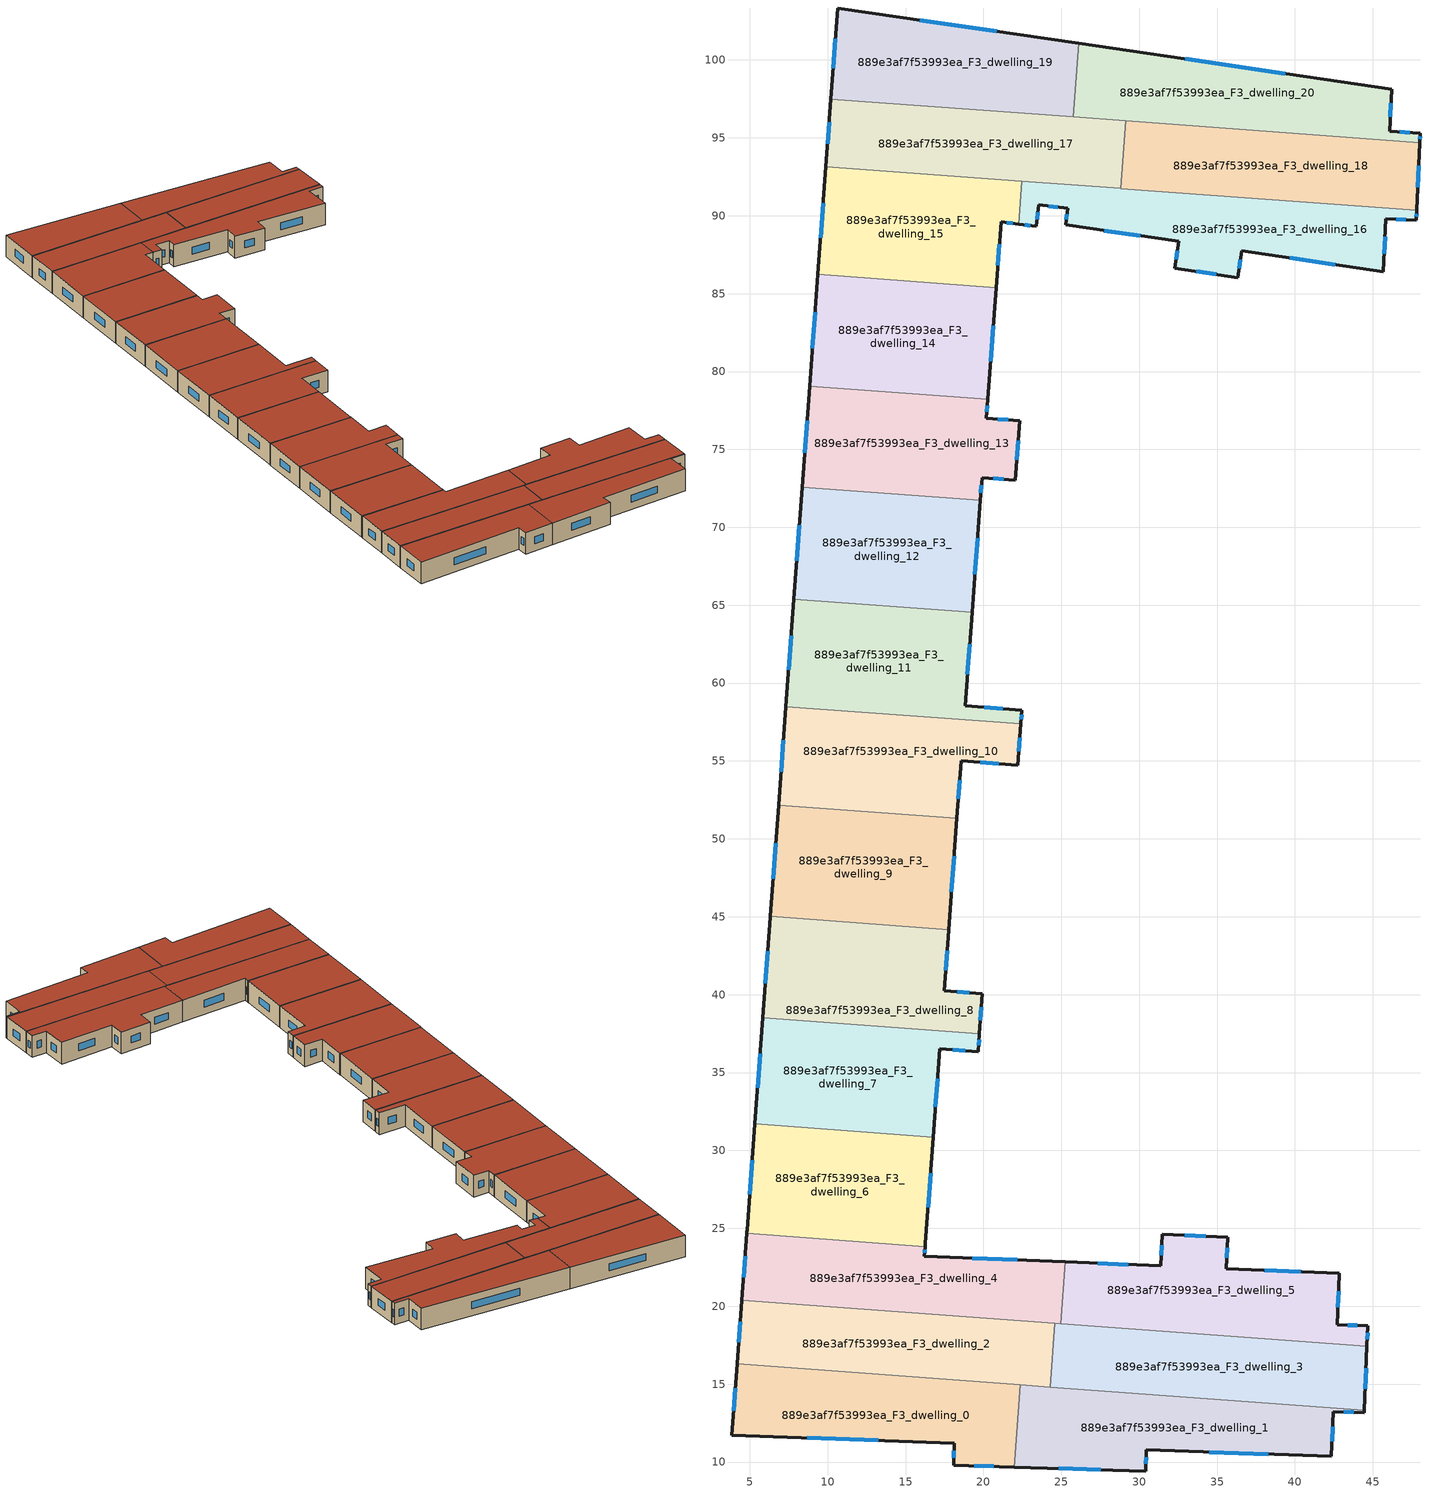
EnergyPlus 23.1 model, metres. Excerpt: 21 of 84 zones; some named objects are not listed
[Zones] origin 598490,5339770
889e3af7f53993ea_F3_dwelling_0
 floor to 889e3af7f53993ea_F2_dwelling_0 (EU_floor_Construction): 22.36,14.95 21.97,9.68 18.11,9.79 18.11,11.22 3.85,11.73 4.19,16.3 z9
 wall outside (EU_wall_Construction): 4.19,16.3 3.85,11.73 18.11,11.22 18.11,9.79 21.97,9.68 z9:12
 wall to 889e3af7f53993ea_F3_dwelling_1 (EU_wall_Construction): 21.97,9.68 22.36,14.95 z9:12
 wall to 889e3af7f53993ea_F3_dwelling_2 (EU_wall_Construction): 22.36,14.95 4.19,16.3 z9:12
 window (EU_Window_Construction): 8.71,11.56 13.26,11.39 / 4.08,14.74 3.97,13.28 / 19.42,9.75 20.65,9.72 / 18.11,10.74 18.11,10.28 z10.02:10.98
 roof outside (EU_roof_Construction): 21.97,9.68 22.36,14.95 4.19,16.3 3.85,11.73 18.11,11.22 18.11,9.79 z12
889e3af7f53993ea_F3_dwelling_1
 floor to 889e3af7f53993ea_F2_dwelling_1 (EU_floor_Construction): 44.45,13.32 44.44,13.16 42.47,13.24 42.34,10.37 30.45,10.78 30.42,9.42 21.97,9.68 22.36,14.95 z9
 wall outside (EU_wall_Construction): 21.97,9.68 30.42,9.42 30.45,10.78 42.34,10.37 42.47,13.24 44.44,13.16 44.45,13.32 z9:12
 wall to 889e3af7f53993ea_F3_dwelling_3 (EU_wall_Construction): 44.45,13.32 24.29,14.81 z9:12
 wall to 889e3af7f53993ea_F3_dwelling_2 (EU_wall_Construction): 24.29,14.81 22.36,14.95 z9:12
 window (EU_Window_Construction): 42.39,11.35 42.43,12.26 / 34.5,10.64 38.3,10.51 / 30.43,9.89 30.44,10.32 / 24.84,9.59 27.54,9.51 / 43.14,13.21 43.77,13.19 z10.02:10.98
 roof outside (EU_roof_Construction): 42.34,10.37 42.47,13.24 44.44,13.16 44.45,13.32 22.36,14.95 21.97,9.68 30.42,9.42 30.45,10.78 z12
889e3af7f53993ea_F3_dwelling_10
 floor to 889e3af7f53993ea_F2_dwelling_10 (EU_floor_Construction): 22.41,57.38 22.21,54.73 18.57,55.01 18.3,51.31 6.85,52.16 7.32,58.5 z9
 wall outside (EU_wall_Construction): 18.3,51.31 18.57,55.01 22.21,54.73 22.41,57.38 / 7.32,58.5 6.85,52.16 z9:12
 wall to 889e3af7f53993ea_F3_dwelling_9 (EU_wall_Construction): 6.85,52.16 18.3,51.31 z9:12
 wall to 889e3af7f53993ea_F3_dwelling_11 (EU_wall_Construction): 22.41,57.38 7.32,58.5 z9:12
 window (EU_Window_Construction): 19.81,54.91 20.97,54.83 / 18.39,52.57 18.48,53.75 / 7.16,56.34 7.01,54.31 / 22.28,55.63 22.34,56.48 z10.02:10.98
 roof outside (EU_roof_Construction): 22.21,54.73 22.41,57.38 7.32,58.5 6.85,52.16 18.3,51.31 18.57,55.01 z12
889e3af7f53993ea_F3_dwelling_11
 floor to 889e3af7f53993ea_F2_dwelling_11 (EU_floor_Construction): 19.27,64.55 18.83,58.53 22.47,58.27 22.41,57.38 7.32,58.5 7.83,65.4 z9
 wall outside (EU_wall_Construction): 22.41,57.38 22.47,58.27 18.83,58.53 19.27,64.55 / 7.83,65.4 7.32,58.5 z9:12
 wall to 889e3af7f53993ea_F3_dwelling_12 (EU_wall_Construction): 19.27,64.55 7.83,65.4 z9:12
 window (EU_Window_Construction): 21.23,58.36 20.07,58.44 / 22.43,57.68 22.45,57.96 / 7.66,63.05 7.49,60.84 / 18.98,60.58 19.12,62.5 z10.02:10.98
 roof outside (EU_roof_Construction): 22.41,57.38 22.47,58.27 18.83,58.53 19.27,64.55 7.83,65.4 7.32,58.5 z12
889e3af7f53993ea_F3_dwelling_12
 floor to 889e3af7f53993ea_F2_dwelling_12 (EU_floor_Construction): 19.81,71.73 19.27,64.55 7.83,65.4 8.36,72.58 z9
 wall outside (EU_wall_Construction): 8.36,72.58 7.83,65.4 / 19.27,64.55 19.81,71.73 z9:12
 wall to 889e3af7f53993ea_F3_dwelling_13 (EU_wall_Construction): 19.81,71.73 8.36,72.58 z9:12
 window (EU_Window_Construction): 8.18,70.14 8.01,67.84 / 19.45,66.99 19.62,69.29 z10.02:10.98
 roof outside (EU_roof_Construction): 19.27,64.55 19.81,71.73 8.36,72.58 7.83,65.4 z12
889e3af7f53993ea_F3_dwelling_13
 floor to 889e3af7f53993ea_F2_dwelling_13 (EU_floor_Construction): 20.29,78.21 20.2,76.99 22.32,76.84 22.05,73.03 19.91,73.19 19.81,71.73 8.36,72.58 8.84,79.06 z9
 wall outside (EU_wall_Construction): 19.81,71.73 19.91,73.19 22.05,73.03 22.32,76.84 20.2,76.99 20.29,78.21 / 8.84,79.06 8.36,72.58 z9:12
 wall to 889e3af7f53993ea_F3_dwelling_14 (EU_wall_Construction): 20.29,78.21 8.84,79.06 z9:12
 window (EU_Window_Construction): 21.6,76.89 20.92,76.94 / 22.14,74.32 22.23,75.54 / 20.64,73.13 21.32,73.08 / 19.84,72.23 19.88,72.69 / 8.68,76.85 8.52,74.78 / 20.23,77.41 20.26,77.79 z10.02:10.98
 roof outside (EU_roof_Construction): 22.05,73.03 22.32,76.84 20.2,76.99 20.29,78.21 8.84,79.06 8.36,72.58 19.81,71.73 19.91,73.19 z12
889e3af7f53993ea_F3_dwelling_14
 floor to 889e3af7f53993ea_F2_dwelling_14 (EU_floor_Construction): 20.82,85.39 20.29,78.21 8.84,79.06 9.37,86.24 z9
 wall outside (EU_wall_Construction): 9.37,86.24 8.84,79.06 / 20.29,78.21 20.82,85.39 z9:12
 wall to 889e3af7f53993ea_F3_dwelling_15 (EU_wall_Construction): 20.82,85.39 9.37,86.24 z9:12
 window (EU_Window_Construction): 9.19,83.79 9.02,81.5 / 20.47,80.65 20.64,82.95 z10.02:10.98
 roof outside (EU_roof_Construction): 20.29,78.21 20.82,85.39 9.37,86.24 8.84,79.06 z12
889e3af7f53993ea_F3_dwelling_15
 floor to 889e3af7f53993ea_F2_dwelling_15 (EU_floor_Construction): 22.47,92.22 22.26,89.46 21.13,89.6 20.82,85.39 9.37,86.24 9.89,93.15 z9
 wall outside (EU_wall_Construction): 9.89,93.15 9.37,86.24 / 20.82,85.39 21.13,89.6 22.26,89.46 z9:12
 wall to 889e3af7f53993ea_F3_dwelling_16 (EU_wall_Construction): 22.26,89.46 22.47,92.22 z9:12
 wall to 889e3af7f53993ea_F3_dwelling_17 (EU_wall_Construction): 22.47,92.22 9.89,93.15 z9:12
 window (EU_Window_Construction): 9.71,90.8 9.55,88.59 / 21.51,89.55 21.88,89.51 / 20.92,86.82 21.02,88.17 z10.02:10.98
 roof outside (EU_roof_Construction): 20.82,85.39 21.13,89.6 22.26,89.46 22.47,92.22 9.89,93.15 9.37,86.24 z12
889e3af7f53993ea_F3_dwelling_16
 floor to 889e3af7f53993ea_F2_dwelling_16 (EU_floor_Construction): 47.82,90.34 47.79,89.71 45.83,89.8 45.68,86.42 36.59,87.75 36.34,86.03 32.29,86.63 32.54,88.35 25.28,89.41 25.4,90.47 23.56,90.69 23.39,89.32 22.26,89.46 22.47,92.22 z9
 wall outside (EU_wall_Construction): 22.26,89.46 23.39,89.32 23.56,90.69 25.4,90.47 25.28,89.41 32.54,88.35 32.29,86.63 36.34,86.03 36.59,87.75 45.68,86.42 45.83,89.8 47.79,89.71 47.82,90.34 z9:12
 wall to 889e3af7f53993ea_F3_dwelling_18 (EU_wall_Construction): 47.82,90.34 28.82,91.75 z9:12
 wall to 889e3af7f53993ea_F3_dwelling_17 (EU_wall_Construction): 28.82,91.75 22.47,92.22 z9:12
 window (EU_Window_Construction): 25.36,90.11 25.32,89.77 / 24.19,90.62 24.78,90.54 / 23.45,89.79 23.5,90.23 / 22.65,89.41 23.01,89.37 / 47.8,89.93 47.81,90.13 / 46.5,89.77 47.12,89.74 / 45.73,87.57 45.78,88.65 / 39.68,87.29 42.59,86.87 / 36.42,86.62 36.5,87.16 / 33.66,86.43 34.96,86.24 / 32.45,87.76 32.37,87.22 / 27.75,89.05 30.07,88.71 z10.02:10.98
 roof outside (EU_roof_Construction): 45.68,86.42 45.83,89.8 47.79,89.71 47.82,90.34 22.47,92.22 22.26,89.46 23.39,89.32 23.56,90.69 25.4,90.47 25.28,89.41 32.54,88.35 32.29,86.63 36.34,86.03 36.59,87.75 z12
889e3af7f53993ea_F3_dwelling_17
 floor to 889e3af7f53993ea_F2_dwelling_17 (EU_floor_Construction): 29.14,96.09 28.82,91.75 9.89,93.15 10.21,97.49 z9
 wall outside (EU_wall_Construction): 10.21,97.49 9.89,93.15 z9:12
 wall to 889e3af7f53993ea_F3_dwelling_18 (EU_wall_Construction): 28.82,91.75 29.14,96.09 z9:12
 wall to 889e3af7f53993ea_F3_dwelling_19 (EU_wall_Construction): 25.76,96.34 10.21,97.49 z9:12
 wall to 889e3af7f53993ea_F3_dwelling_20 (EU_wall_Construction): 29.14,96.09 25.76,96.34 z9:12
 window (EU_Window_Construction): 10.1,96.01 10,94.63 z10.02:10.98
 roof outside (EU_roof_Construction): 28.82,91.75 29.14,96.09 10.21,97.49 9.89,93.15 z12
889e3af7f53993ea_F3_dwelling_18
 floor to 889e3af7f53993ea_F2_dwelling_18 (EU_floor_Construction): 48.01,94.69 47.82,90.34 28.82,91.75 29.14,96.09 z9
 wall outside (EU_wall_Construction): 47.82,90.34 48.01,94.69 z9:12
 wall to 889e3af7f53993ea_F3_dwelling_20 (EU_wall_Construction): 48.01,94.69 29.14,96.09 z9:12
 window (EU_Window_Construction): 47.88,91.82 47.94,93.21 z10.02:10.98
 roof outside (EU_roof_Construction): 47.82,90.34 48.01,94.69 29.14,96.09 28.82,91.75 z12
889e3af7f53993ea_F3_dwelling_19
 floor to 889e3af7f53993ea_F2_dwelling_19 (EU_floor_Construction): 26.11,101.07 25.76,96.34 10.21,97.49 10.64,103.33 z9
 wall outside (EU_wall_Construction): 26.11,101.07 10.64,103.33 10.21,97.49 z9:12
 wall to 889e3af7f53993ea_F3_dwelling_20 (EU_wall_Construction): 25.76,96.34 26.11,101.07 z9:12
 window (EU_Window_Construction): 20.85,101.84 15.9,102.56 / 10.49,101.35 10.35,99.48 z10.02:10.98
 roof outside (EU_roof_Construction): 25.76,96.34 26.11,101.07 10.64,103.33 10.21,97.49 z12
889e3af7f53993ea_F3_dwelling_2
 floor to 889e3af7f53993ea_F2_dwelling_2 (EU_floor_Construction): 24.59,18.9 24.29,14.81 4.19,16.3 4.5,20.39 z9
 wall outside (EU_wall_Construction): 4.5,20.39 4.19,16.3 z9:12
 wall to 889e3af7f53993ea_F3_dwelling_3 (EU_wall_Construction): 24.29,14.81 24.59,18.9 z9:12
 wall to 889e3af7f53993ea_F3_dwelling_4 (EU_wall_Construction): 24.59,18.9 4.5,20.39 z9:12
 window (EU_Window_Construction): 4.39,19 4.3,17.69 z10.02:10.98
 roof outside (EU_roof_Construction): 24.29,14.81 24.59,18.9 4.5,20.39 4.19,16.3 z12
889e3af7f53993ea_F3_dwelling_20
 floor to 889e3af7f53993ea_F2_dwelling_20 (EU_floor_Construction): 46.2,98.12 46.07,95.42 48.03,95.3 48.01,94.69 25.76,96.34 26.11,101.07 z9
 wall outside (EU_wall_Construction): 48.01,94.69 48.03,95.3 46.07,95.42 46.2,98.12 26.11,101.07 z9:12
 window (EU_Window_Construction): 39.37,99.13 32.95,100.07 / 46.12,96.34 46.16,97.2 / 47.37,95.34 46.74,95.38 / 48.02,94.9 48.03,95.09 z10.02:10.98
 roof outside (EU_roof_Construction): 48.01,94.69 48.03,95.3 46.07,95.42 46.2,98.12 26.11,101.07 25.76,96.34 z12
889e3af7f53993ea_F3_dwelling_3
 floor to 889e3af7f53993ea_F2_dwelling_3 (EU_floor_Construction): 44.62,17.42 44.45,13.32 24.29,14.81 24.59,18.9 z9
 wall outside (EU_wall_Construction): 44.45,13.32 44.62,17.42 z9:12
 wall to 889e3af7f53993ea_F3_dwelling_5 (EU_wall_Construction): 44.62,17.42 24.97,18.87 z9:12
 wall to 889e3af7f53993ea_F3_dwelling_4 (EU_wall_Construction): 24.97,18.87 24.59,18.9 z9:12
 window (EU_Window_Construction): 44.51,14.71 44.56,16.02 z10.02:10.98
 roof outside (EU_roof_Construction): 44.45,13.32 44.62,17.42 24.59,18.9 24.29,14.81 z12
889e3af7f53993ea_F3_dwelling_4
 floor to 889e3af7f53993ea_F2_dwelling_4 (EU_floor_Construction): 25.26,22.84 24.97,18.87 4.5,20.39 4.81,24.68 16.26,23.83 16.21,23.22 z9
 wall outside (EU_wall_Construction): 25.26,22.84 16.21,23.22 16.26,23.83 / 4.81,24.68 4.5,20.39 z9:12
 wall to 889e3af7f53993ea_F3_dwelling_5 (EU_wall_Construction): 24.97,18.87 25.26,22.84 z9:12
 wall to 889e3af7f53993ea_F3_dwelling_6 (EU_wall_Construction): 16.26,23.83 4.81,24.68 z9:12
 window (EU_Window_Construction): 22.18,22.97 19.29,23.09 / 4.71,23.22 4.6,21.85 / 16.23,23.43 16.24,23.63 z10.02:10.98
 roof outside (EU_roof_Construction): 24.97,18.87 25.26,22.84 16.21,23.22 16.26,23.83 4.81,24.68 4.5,20.39 z12
889e3af7f53993ea_F3_dwelling_5
 floor to 889e3af7f53993ea_F2_dwelling_5 (EU_floor_Construction): 42.85,22.11 42.85,22.07 42.7,18.82 44.68,18.74 44.62,17.42 24.97,18.87 25.26,22.84 31.39,22.59 31.49,24.62 35.69,24.44 35.6,22.41 z9
 wall outside (EU_wall_Construction): 44.62,17.42 44.68,18.74 42.7,18.82 42.85,22.07 42.85,22.11 35.6,22.41 35.69,24.44 31.49,24.62 31.39,22.59 25.26,22.84 z9:12
 window (EU_Window_Construction): 29.31,22.67 27.35,22.76 / 31.45,23.93 31.42,23.28 / 34.26,24.5 32.92,24.56 / 35.63,23.1 35.66,23.75 / 40.38,22.21 38.07,22.31 / 42.75,19.93 42.8,20.96 / 44.01,18.77 43.38,18.79 / 44.64,17.87 44.66,18.29 z10.02:10.98
 roof outside (EU_roof_Construction): 44.62,17.42 44.68,18.74 42.7,18.82 42.85,22.07 42.85,22.11 35.6,22.41 35.69,24.44 31.49,24.62 31.39,22.59 25.26,22.84 24.97,18.87 z12
889e3af7f53993ea_F3_dwelling_6
 floor to 889e3af7f53993ea_F2_dwelling_6 (EU_floor_Construction): 16.78,30.86 16.27,24.03 16.26,23.93 16.26,23.83 4.81,24.68 4.82,24.78 4.83,24.88 5.33,31.71 z9
 wall outside (EU_wall_Construction): 5.33,31.71 4.83,24.88 4.82,24.78 4.81,24.68 / 16.26,23.83 16.26,23.93 16.27,24.03 16.78,30.86 z9:12
 wall to 889e3af7f53993ea_F3_dwelling_7 (EU_wall_Construction): 16.78,30.86 5.33,31.71 z9:12
 window (EU_Window_Construction): 5.16,29.39 5,27.2 / 16.44,26.36 16.61,28.54 z10.02:10.98
 roof outside (EU_roof_Construction): 16.26,23.83 16.26,23.93 16.27,24.03 16.78,30.86 5.33,31.71 4.83,24.88 4.82,24.78 4.81,24.68 z12
889e3af7f53993ea_F3_dwelling_7
 floor to 889e3af7f53993ea_F2_dwelling_7 (EU_floor_Construction): 19.75,37.5 19.66,36.35 17.2,36.53 16.78,30.86 5.33,31.71 5.84,38.53 z9
 wall outside (EU_wall_Construction): 16.78,30.86 17.2,36.53 19.66,36.35 19.75,37.5 / 5.84,38.53 5.33,31.71 z9:12
 wall to 889e3af7f53993ea_F3_dwelling_8 (EU_wall_Construction): 19.75,37.5 5.84,38.53 z9:12
 window (EU_Window_Construction): 19.69,36.74 19.72,37.11 / 18.04,36.47 18.82,36.41 / 16.92,32.79 17.06,34.6 / 5.67,36.21 5.51,34.03 z10.02:10.98
 roof outside (EU_roof_Construction): 16.78,30.86 17.2,36.53 19.66,36.35 19.75,37.5 5.84,38.53 5.33,31.71 z12
889e3af7f53993ea_F3_dwelling_8
 floor to 889e3af7f53993ea_F2_dwelling_8 (EU_floor_Construction): 17.77,44.18 17.76,44.13 17.48,40.25 19.94,40.07 19.75,37.5 5.84,38.53 6.32,44.97 6.32,45.03 z9
 wall outside (EU_wall_Construction): 19.75,37.5 19.94,40.07 17.48,40.25 17.76,44.13 17.77,44.18 / 6.32,45.03 6.32,44.97 5.84,38.53 z9:12
 wall to 889e3af7f53993ea_F3_dwelling_9 (EU_wall_Construction): 17.77,44.18 6.32,45.03 z9:12
 window (EU_Window_Construction): 17.57,41.57 17.67,42.81 / 19.1,40.13 18.31,40.19 / 19.81,38.37 19.87,39.19 / 6.15,42.78 6,40.72 z10.02:10.98
 roof outside (EU_roof_Construction): 19.75,37.5 19.94,40.07 17.48,40.25 17.76,44.13 17.77,44.18 6.32,45.03 6.32,44.97 5.84,38.53 z12
889e3af7f53993ea_F3_dwelling_9
 floor to 889e3af7f53993ea_F2_dwelling_9 (EU_floor_Construction): 18.3,51.31 17.77,44.18 6.32,45.03 6.85,52.16 z9
 wall outside (EU_wall_Construction): 17.77,44.18 18.3,51.31 / 6.85,52.16 6.32,45.03 z9:12
 window (EU_Window_Construction): 17.95,46.6 18.12,48.88 / 6.67,49.73 6.5,47.45 z10.02:10.98
 roof outside (EU_roof_Construction): 17.77,44.18 18.3,51.31 6.85,52.16 6.32,45.03 z12
[Building]
EU S2 Campaign: North Axis=0; Terrain=City; Solar Distribution=FullExterior
[Site:Location]
Vienna: Latitude=48; Longitude=16.5; Time Zone=1; Elevation=183
[SizingPeriod:WeatherFileDays]
AnnualSizingPeriod: Begin Month=1; Begin Day of Month=1; End Month=12; End Day of Month=31; Day of Week for Start Day=Monday; Use Weather File Daylight Saving Period=No; Use Weather File Rain and Snow Indicators=No
[MATERIAL]
EU_InternalMass_Material: Roughness=MediumRough; Thickness=0.1; Conductivity=1; Density=1800; Specific Heat=900; Thermal Absorptance=0.9; Solar Absorptance=0.7; Visible Absorptance=0.7
[MATERIAL:NOMASS] Roughness=MediumRough; Thermal Absorptance=0.9; Solar Absorptance=0.7; Visible Absorptance=0.7
Name | Thermal Resistance
EU_wall_NoMass | 0.942466
EU_roof_NoMass | 0.551687
EU_floor_NoMass | 0.66527
[WINDOWMATERIAL:SIMPLEGLAZINGSYSTEM]
EU_Window_SimpleGlazing: UFactor=2.03367; Solar Heat Gain Coefficient=0.65; Visible Transmittance=0.65
[CONSTRUCTION]
EU_wall_Construction: EU_wall_NoMass
EU_roof_Construction: EU_roof_NoMass
EU_floor_Construction: EU_floor_NoMass
EU_Window_Construction: EU_Window_SimpleGlazing
EU_InternalMass_Construction: EU_InternalMass_Material
[ZONE] Type=1; Multiplier=1; Ceiling Height=autocalculate; Floor Area=autocalculate; Part of Total Floor Area=Yes
Name | Volume
889e3af7f53993ea_F3_dwelling_0 | 247.967
889e3af7f53993ea_F3_dwelling_1 | 247.929
889e3af7f53993ea_F3_dwelling_10; 889e3af7f53993ea_F3_dwelling_17 | 247.943
889e3af7f53993ea_F3_dwelling_11 | 247.925
889e3af7f53993ea_F3_dwelling_12 | 247.956
889e3af7f53993ea_F3_dwelling_13 | 247.963
889e3af7f53993ea_F3_dwelling_14 | 247.955
889e3af7f53993ea_F3_dwelling_15 | 247.942
889e3af7f53993ea_F3_dwelling_16 | 247.947
889e3af7f53993ea_F3_dwelling_18 | 247.93
889e3af7f53993ea_F3_dwelling_19 | 247.966
889e3af7f53993ea_F3_dwelling_2 | 247.92
889e3af7f53993ea_F3_dwelling_20 | 247.991
889e3af7f53993ea_F3_dwelling_3 | 247.934
889e3af7f53993ea_F3_dwelling_4 | 252.357
889e3af7f53993ea_F3_dwelling_5 | 259.233
889e3af7f53993ea_F3_dwelling_6 | 242.637
889e3af7f53993ea_F3_dwelling_7 | 243.962
889e3af7f53993ea_F3_dwelling_8 | 243.362
889e3af7f53993ea_F3_dwelling_9 | 246.245
[INTERNALMASS] Construction=EU_InternalMass_Construction
Name | Zone or ZoneList | Surface Area
889e3af7f53993ea_F3_dwelling_0_EU_InternalMass | 889e3af7f53993ea_F3_dwelling_0 | 82.6573
889e3af7f53993ea_F3_dwelling_1_EU_InternalMass | 889e3af7f53993ea_F3_dwelling_1 | 82.6428
889e3af7f53993ea_F3_dwelling_2_EU_InternalMass | 889e3af7f53993ea_F3_dwelling_2 | 82.6404
889e3af7f53993ea_F3_dwelling_3_EU_InternalMass | 889e3af7f53993ea_F3_dwelling_3 | 82.6448
889e3af7f53993ea_F3_dwelling_4_EU_InternalMass | 889e3af7f53993ea_F3_dwelling_4 | 84.1142
889e3af7f53993ea_F3_dwelling_5_EU_InternalMass | 889e3af7f53993ea_F3_dwelling_5 | 86.4102
889e3af7f53993ea_F3_dwelling_6_EU_InternalMass | 889e3af7f53993ea_F3_dwelling_6 | 80.8869
889e3af7f53993ea_F3_dwelling_7_EU_InternalMass | 889e3af7f53993ea_F3_dwelling_7 | 81.3124
889e3af7f53993ea_F3_dwelling_8_EU_InternalMass | 889e3af7f53993ea_F3_dwelling_8 | 81.1254
889e3af7f53993ea_F3_dwelling_9_EU_InternalMass | 889e3af7f53993ea_F3_dwelling_9 | 82.0824
889e3af7f53993ea_F3_dwelling_10_EU_InternalMass | 889e3af7f53993ea_F3_dwelling_10 | 82.6479
889e3af7f53993ea_F3_dwelling_11_EU_InternalMass | 889e3af7f53993ea_F3_dwelling_11 | 82.6415
889e3af7f53993ea_F3_dwelling_12_EU_InternalMass | 889e3af7f53993ea_F3_dwelling_12 | 82.6517
889e3af7f53993ea_F3_dwelling_13_EU_InternalMass | 889e3af7f53993ea_F3_dwelling_13 | 82.6544
889e3af7f53993ea_F3_dwelling_14_EU_InternalMass | 889e3af7f53993ea_F3_dwelling_14 | 82.6514
889e3af7f53993ea_F3_dwelling_15_EU_InternalMass | 889e3af7f53993ea_F3_dwelling_15 | 82.6488
889e3af7f53993ea_F3_dwelling_16_EU_InternalMass | 889e3af7f53993ea_F3_dwelling_16 | 82.6564
889e3af7f53993ea_F3_dwelling_17_EU_InternalMass | 889e3af7f53993ea_F3_dwelling_17 | 82.6486
889e3af7f53993ea_F3_dwelling_18_EU_InternalMass | 889e3af7f53993ea_F3_dwelling_18 | 82.6436
889e3af7f53993ea_F3_dwelling_19_EU_InternalMass | 889e3af7f53993ea_F3_dwelling_19 | 82.6545
889e3af7f53993ea_F3_dwelling_20_EU_InternalMass | 889e3af7f53993ea_F3_dwelling_20 | 82.6641
[OTHEREQUIPMENT] Fuel Type=Electricity; Design Level Calculation Method=Watts/Area; Power per Zone Floor Area=1; Fraction Latent=0; Fraction Radiant=0; Fraction Lost=0; Carbon Dioxide Generation Rate=0; EndUse Subcategory=EU_Step8_InternalGains
Name | Zone or ZoneList or Space or SpaceList | Schedule
EU_Step8_InternalGain_889e3af7f53993ea_F3_dwelling_0_f000 | 889e3af7f53993ea_F3_dwelling_0 | EU_Step8_GainSchedule_889e3af7f53993ea_F3_dwelling_0_f000
EU_Step8_InternalGain_889e3af7f53993ea_F3_dwelling_1_f000 | 889e3af7f53993ea_F3_dwelling_1 | EU_Step8_GainSchedule_889e3af7f53993ea_F3_dwelling_1_f000
EU_Step8_InternalGain_889e3af7f53993ea_F3_dwelling_2_f000 | 889e3af7f53993ea_F3_dwelling_2 | EU_Step8_GainSchedule_889e3af7f53993ea_F3_dwelling_2_f000
EU_Step8_InternalGain_889e3af7f53993ea_F3_dwelling_3_f000 | 889e3af7f53993ea_F3_dwelling_3 | EU_Step8_GainSchedule_889e3af7f53993ea_F3_dwelling_3_f000
EU_Step8_InternalGain_889e3af7f53993ea_F3_dwelling_4_f000 | 889e3af7f53993ea_F3_dwelling_4 | EU_Step8_GainSchedule_889e3af7f53993ea_F3_dwelling_4_f000
EU_Step8_InternalGain_889e3af7f53993ea_F3_dwelling_5_f000 | 889e3af7f53993ea_F3_dwelling_5 | EU_Step8_GainSchedule_889e3af7f53993ea_F3_dwelling_5_f000
EU_Step8_InternalGain_889e3af7f53993ea_F3_dwelling_6_f000 | 889e3af7f53993ea_F3_dwelling_6 | EU_Step8_GainSchedule_889e3af7f53993ea_F3_dwelling_6_f000
EU_Step8_InternalGain_889e3af7f53993ea_F3_dwelling_7_f000 | 889e3af7f53993ea_F3_dwelling_7 | EU_Step8_GainSchedule_889e3af7f53993ea_F3_dwelling_7_f000
EU_Step8_InternalGain_889e3af7f53993ea_F3_dwelling_8_f000 | 889e3af7f53993ea_F3_dwelling_8 | EU_Step8_GainSchedule_889e3af7f53993ea_F3_dwelling_8_f000
EU_Step8_InternalGain_889e3af7f53993ea_F3_dwelling_9_f000 | 889e3af7f53993ea_F3_dwelling_9 | EU_Step8_GainSchedule_889e3af7f53993ea_F3_dwelling_9_f000
EU_Step8_InternalGain_889e3af7f53993ea_F3_dwelling_10_f000 | 889e3af7f53993ea_F3_dwelling_10 | EU_Step8_GainSchedule_889e3af7f53993ea_F3_dwelling_10_f000
EU_Step8_InternalGain_889e3af7f53993ea_F3_dwelling_11_f000 | 889e3af7f53993ea_F3_dwelling_11 | EU_Step8_GainSchedule_889e3af7f53993ea_F3_dwelling_11_f000
EU_Step8_InternalGain_889e3af7f53993ea_F3_dwelling_12_f000 | 889e3af7f53993ea_F3_dwelling_12 | EU_Step8_GainSchedule_889e3af7f53993ea_F3_dwelling_12_f000
EU_Step8_InternalGain_889e3af7f53993ea_F3_dwelling_13_f000 | 889e3af7f53993ea_F3_dwelling_13 | EU_Step8_GainSchedule_889e3af7f53993ea_F3_dwelling_13_f000
EU_Step8_InternalGain_889e3af7f53993ea_F3_dwelling_14_f000 | 889e3af7f53993ea_F3_dwelling_14 | EU_Step8_GainSchedule_889e3af7f53993ea_F3_dwelling_14_f000
EU_Step8_InternalGain_889e3af7f53993ea_F3_dwelling_15_f000 | 889e3af7f53993ea_F3_dwelling_15 | EU_Step8_GainSchedule_889e3af7f53993ea_F3_dwelling_15_f000
EU_Step8_InternalGain_889e3af7f53993ea_F3_dwelling_16_f000 | 889e3af7f53993ea_F3_dwelling_16 | EU_Step8_GainSchedule_889e3af7f53993ea_F3_dwelling_16_f000
EU_Step8_InternalGain_889e3af7f53993ea_F3_dwelling_17_f000 | 889e3af7f53993ea_F3_dwelling_17 | EU_Step8_GainSchedule_889e3af7f53993ea_F3_dwelling_17_f000
EU_Step8_InternalGain_889e3af7f53993ea_F3_dwelling_18_f000 | 889e3af7f53993ea_F3_dwelling_18 | EU_Step8_GainSchedule_889e3af7f53993ea_F3_dwelling_18_f000
EU_Step8_InternalGain_889e3af7f53993ea_F3_dwelling_19_f000 | 889e3af7f53993ea_F3_dwelling_19 | EU_Step8_GainSchedule_889e3af7f53993ea_F3_dwelling_19_f000
EU_Step8_InternalGain_889e3af7f53993ea_F3_dwelling_20_f000 | 889e3af7f53993ea_F3_dwelling_20 | EU_Step8_GainSchedule_889e3af7f53993ea_F3_dwelling_20_f000
[ZONEVENTILATION:DESIGNFLOWRATE] Schedule=EU_AlwaysOn; Design Flow Rate Calculation Method=AirChanges/Hour; Air Changes per Hour=0.530523; Ventilation Type=Natural; Fan Pressure Rise=0; Fan Total Efficiency=1; Constant Term Coefficient=1; Temperature Term Coefficient=0; Velocity Term Coefficient=0; Velocity Squared Term Coefficient=0; Minimum Indoor Temperature=-100; Maximum Indoor Temperature=100; Delta Temperature=-100; Minimum Outdoor Temperature=-100; Maximum Outdoor Temperature=100; Maximum Wind Speed=40
Name | Zone or ZoneList or Space or SpaceList
EU_ConstantAir_889e3af7f53993ea_F3_dwelling_0 | 889e3af7f53993ea_F3_dwelling_0
EU_ConstantAir_889e3af7f53993ea_F3_dwelling_1 | 889e3af7f53993ea_F3_dwelling_1
EU_ConstantAir_889e3af7f53993ea_F3_dwelling_2 | 889e3af7f53993ea_F3_dwelling_2
EU_ConstantAir_889e3af7f53993ea_F3_dwelling_3 | 889e3af7f53993ea_F3_dwelling_3
EU_ConstantAir_889e3af7f53993ea_F3_dwelling_4 | 889e3af7f53993ea_F3_dwelling_4
EU_ConstantAir_889e3af7f53993ea_F3_dwelling_5 | 889e3af7f53993ea_F3_dwelling_5
EU_ConstantAir_889e3af7f53993ea_F3_dwelling_6 | 889e3af7f53993ea_F3_dwelling_6
EU_ConstantAir_889e3af7f53993ea_F3_dwelling_7 | 889e3af7f53993ea_F3_dwelling_7
EU_ConstantAir_889e3af7f53993ea_F3_dwelling_8 | 889e3af7f53993ea_F3_dwelling_8
EU_ConstantAir_889e3af7f53993ea_F3_dwelling_9 | 889e3af7f53993ea_F3_dwelling_9
EU_ConstantAir_889e3af7f53993ea_F3_dwelling_10 | 889e3af7f53993ea_F3_dwelling_10
EU_ConstantAir_889e3af7f53993ea_F3_dwelling_11 | 889e3af7f53993ea_F3_dwelling_11
EU_ConstantAir_889e3af7f53993ea_F3_dwelling_12 | 889e3af7f53993ea_F3_dwelling_12
EU_ConstantAir_889e3af7f53993ea_F3_dwelling_13 | 889e3af7f53993ea_F3_dwelling_13
EU_ConstantAir_889e3af7f53993ea_F3_dwelling_14 | 889e3af7f53993ea_F3_dwelling_14
EU_ConstantAir_889e3af7f53993ea_F3_dwelling_15 | 889e3af7f53993ea_F3_dwelling_15
EU_ConstantAir_889e3af7f53993ea_F3_dwelling_16 | 889e3af7f53993ea_F3_dwelling_16
EU_ConstantAir_889e3af7f53993ea_F3_dwelling_17 | 889e3af7f53993ea_F3_dwelling_17
EU_ConstantAir_889e3af7f53993ea_F3_dwelling_18 | 889e3af7f53993ea_F3_dwelling_18
EU_ConstantAir_889e3af7f53993ea_F3_dwelling_19 | 889e3af7f53993ea_F3_dwelling_19
EU_ConstantAir_889e3af7f53993ea_F3_dwelling_20 | 889e3af7f53993ea_F3_dwelling_20
[HVACTEMPLATE:ZONE:IDEALLOADSAIRSYSTEM] System Availability Schedule=EU_AlwaysOn; Maximum Heating Supply Air Temperature=50; Minimum Cooling Supply Air Temperature=13; Maximum Heating Supply Air Humidity Ratio=0.0156; Minimum Cooling Supply Air Humidity Ratio=0.0077; Heating Limit=NoLimit; Cooling Limit=NoLimit; Heating Availability Schedule=EU_AlwaysOn; Cooling Availability Schedule=EU_CoolingOff; Dehumidification Control Type=ConstantSensibleHeatRatio; Cooling Sensible Heat Ratio=0.7; Dehumidification Setpoint=60; Humidification Control Type=None; Humidification Setpoint=30; Outdoor Air Method=None; Outdoor Air Flow Rate per Person=0.00944; Outdoor Air Flow Rate per Zone Floor Area=0; Outdoor Air Flow Rate per Zone=0; Demand Controlled Ventilation Type=None; Outdoor Air Economizer Type=NoEconomizer; Heat Recovery Type=None; Sensible Heat Recovery Effectiveness=0.7; Latent Heat Recovery Effectiveness=0.65
Name | Template Thermostat
889e3af7f53993ea_F3_dwelling_0 | EU_HeatOnly_889e3af7f53993ea_F3_dwelling_0
889e3af7f53993ea_F3_dwelling_1 | EU_HeatOnly_889e3af7f53993ea_F3_dwelling_1
889e3af7f53993ea_F3_dwelling_2 | EU_HeatOnly_889e3af7f53993ea_F3_dwelling_2
889e3af7f53993ea_F3_dwelling_3 | EU_HeatOnly_889e3af7f53993ea_F3_dwelling_3
889e3af7f53993ea_F3_dwelling_4 | EU_HeatOnly_889e3af7f53993ea_F3_dwelling_4
889e3af7f53993ea_F3_dwelling_5 | EU_HeatOnly_889e3af7f53993ea_F3_dwelling_5
889e3af7f53993ea_F3_dwelling_6 | EU_HeatOnly_889e3af7f53993ea_F3_dwelling_6
889e3af7f53993ea_F3_dwelling_7 | EU_HeatOnly_889e3af7f53993ea_F3_dwelling_7
889e3af7f53993ea_F3_dwelling_8 | EU_HeatOnly_889e3af7f53993ea_F3_dwelling_8
889e3af7f53993ea_F3_dwelling_9 | EU_HeatOnly_889e3af7f53993ea_F3_dwelling_9
889e3af7f53993ea_F3_dwelling_10 | EU_HeatOnly_889e3af7f53993ea_F3_dwelling_10
889e3af7f53993ea_F3_dwelling_11 | EU_HeatOnly_889e3af7f53993ea_F3_dwelling_11
889e3af7f53993ea_F3_dwelling_12 | EU_HeatOnly_889e3af7f53993ea_F3_dwelling_12
889e3af7f53993ea_F3_dwelling_13 | EU_HeatOnly_889e3af7f53993ea_F3_dwelling_13
889e3af7f53993ea_F3_dwelling_14 | EU_HeatOnly_889e3af7f53993ea_F3_dwelling_14
889e3af7f53993ea_F3_dwelling_15 | EU_HeatOnly_889e3af7f53993ea_F3_dwelling_15
889e3af7f53993ea_F3_dwelling_16 | EU_HeatOnly_889e3af7f53993ea_F3_dwelling_16
889e3af7f53993ea_F3_dwelling_17 | EU_HeatOnly_889e3af7f53993ea_F3_dwelling_17
889e3af7f53993ea_F3_dwelling_18 | EU_HeatOnly_889e3af7f53993ea_F3_dwelling_18
889e3af7f53993ea_F3_dwelling_19 | EU_HeatOnly_889e3af7f53993ea_F3_dwelling_19
889e3af7f53993ea_F3_dwelling_20 | EU_HeatOnly_889e3af7f53993ea_F3_dwelling_20
[SIZING:ZONE] Zone Cooling Design Supply Air Temperature Input Method=SupplyAirTemperature; Zone Cooling Design Supply Air Temperature=13; Zone Heating Design Supply Air Temperature Input Method=SupplyAirTemperature; Zone Heating Design Supply Air Temperature=50; Zone Cooling Design Supply Air Humidity Ratio=0.008; Zone Heating Design Supply Air Humidity Ratio=0.008; Cooling Design Air Flow Method=DesignDay; Cooling Design Air Flow Rate=0; Cooling Minimum Air Flow per Zone Floor Area=0.000762; Cooling Minimum Air Flow=0; Cooling Minimum Air Flow Fraction=0.2; Heating Design Air Flow Method=DesignDay; Heating Design Air Flow Rate=0; Heating Maximum Air Flow per Zone Floor Area=0.002032; Heating Maximum Air Flow=0.141576; Heating Maximum Air Flow Fraction=0.3; Account for Dedicated Outdoor Air System=No; Dedicated Outdoor Air System Control Strategy=NeutralSupplyAir; Dedicated Outdoor Air Low Setpoint Temperature for Design=autosize; Dedicated Outdoor Air High Setpoint Temperature for Design=autosize; Zone Load Sizing Method=Sensible Load Only No Latent Load; Zone Latent Cooling Design Supply Air Humidity Ratio Input Method=HumidityRatioDifference; Zone Cooling Design Supply Air Humidity Ratio Difference=0.005; Zone Latent Heating Design Supply Air Humidity Ratio Input Method=HumidityRatioDifference; Zone Humidification Design Supply Air Humidity Ratio Difference=0.005
889e3af7f53993ea_F3_dwelling_0; 889e3af7f53993ea_F3_dwelling_1; 889e3af7f53993ea_F3_dwelling_2; 889e3af7f53993ea_F3_dwelling_3; 889e3af7f53993ea_F3_dwelling_4; 889e3af7f53993ea_F3_dwelling_5; 889e3af7f53993ea_F3_dwelling_6; 889e3af7f53993ea_F3_dwelling_7; 889e3af7f53993ea_F3_dwelling_8; 889e3af7f53993ea_F3_dwelling_9; 889e3af7f53993ea_F3_dwelling_10; 889e3af7f53993ea_F3_dwelling_11; 889e3af7f53993ea_F3_dwelling_12; 889e3af7f53993ea_F3_dwelling_13; 889e3af7f53993ea_F3_dwelling_14; 889e3af7f53993ea_F3_dwelling_15; 889e3af7f53993ea_F3_dwelling_16; 889e3af7f53993ea_F3_dwelling_17; 889e3af7f53993ea_F3_dwelling_18; 889e3af7f53993ea_F3_dwelling_19; 889e3af7f53993ea_F3_dwelling_20
[SCHEDULE:CONSTANT]
Name | Hourly Value
EU_AlwaysOn | 1
EU_CoolingOff | 0
[SCHEDULE:FILE] Column Number=1; Rows to Skip at Top=0; Number of Hours of Data=8760; Column Separator=Comma; Interpolate to Timestep=No; Minutes per Item=60; Adjust Schedule for Daylight Savings=Yes
Name | File
EU_Step8_GainSchedule_889e3af7f53993ea_F3_dwelling_0_f000 | ../../schedules/889e3af7f53993ea/889e3af7f53993ea_F3_dwelling_0_f000_gain.csv
EU_Step8_GainSchedule_889e3af7f53993ea_F3_dwelling_1_f000 | ../../schedules/889e3af7f53993ea/889e3af7f53993ea_F3_dwelling_1_f000_gain.csv
EU_Step8_GainSchedule_889e3af7f53993ea_F3_dwelling_2_f000 | ../../schedules/889e3af7f53993ea/889e3af7f53993ea_F3_dwelling_2_f000_gain.csv
EU_Step8_GainSchedule_889e3af7f53993ea_F3_dwelling_3_f000 | ../../schedules/889e3af7f53993ea/889e3af7f53993ea_F3_dwelling_3_f000_gain.csv
EU_Step8_GainSchedule_889e3af7f53993ea_F3_dwelling_4_f000 | ../../schedules/889e3af7f53993ea/889e3af7f53993ea_F3_dwelling_4_f000_gain.csv
EU_Step8_GainSchedule_889e3af7f53993ea_F3_dwelling_5_f000 | ../../schedules/889e3af7f53993ea/889e3af7f53993ea_F3_dwelling_5_f000_gain.csv
EU_Step8_GainSchedule_889e3af7f53993ea_F3_dwelling_6_f000 | ../../schedules/889e3af7f53993ea/889e3af7f53993ea_F3_dwelling_6_f000_gain.csv
EU_Step8_GainSchedule_889e3af7f53993ea_F3_dwelling_7_f000 | ../../schedules/889e3af7f53993ea/889e3af7f53993ea_F3_dwelling_7_f000_gain.csv
EU_Step8_GainSchedule_889e3af7f53993ea_F3_dwelling_8_f000 | ../../schedules/889e3af7f53993ea/889e3af7f53993ea_F3_dwelling_8_f000_gain.csv
EU_Step8_GainSchedule_889e3af7f53993ea_F3_dwelling_9_f000 | ../../schedules/889e3af7f53993ea/889e3af7f53993ea_F3_dwelling_9_f000_gain.csv
EU_Step8_GainSchedule_889e3af7f53993ea_F3_dwelling_10_f000 | ../../schedules/889e3af7f53993ea/889e3af7f53993ea_F3_dwelling_10_f000_gain.csv
EU_Step8_GainSchedule_889e3af7f53993ea_F3_dwelling_11_f000 | ../../schedules/889e3af7f53993ea/889e3af7f53993ea_F3_dwelling_11_f000_gain.csv
EU_Step8_GainSchedule_889e3af7f53993ea_F3_dwelling_12_f000 | ../../schedules/889e3af7f53993ea/889e3af7f53993ea_F3_dwelling_12_f000_gain.csv
EU_Step8_GainSchedule_889e3af7f53993ea_F3_dwelling_13_f000 | ../../schedules/889e3af7f53993ea/889e3af7f53993ea_F3_dwelling_13_f000_gain.csv
EU_Step8_GainSchedule_889e3af7f53993ea_F3_dwelling_14_f000 | ../../schedules/889e3af7f53993ea/889e3af7f53993ea_F3_dwelling_14_f000_gain.csv
EU_Step8_GainSchedule_889e3af7f53993ea_F3_dwelling_15_f000 | ../../schedules/889e3af7f53993ea/889e3af7f53993ea_F3_dwelling_15_f000_gain.csv
EU_Step8_GainSchedule_889e3af7f53993ea_F3_dwelling_16_f000 | ../../schedules/889e3af7f53993ea/889e3af7f53993ea_F3_dwelling_16_f000_gain.csv
EU_Step8_GainSchedule_889e3af7f53993ea_F3_dwelling_17_f000 | ../../schedules/889e3af7f53993ea/889e3af7f53993ea_F3_dwelling_17_f000_gain.csv
EU_Step8_GainSchedule_889e3af7f53993ea_F3_dwelling_18_f000 | ../../schedules/889e3af7f53993ea/889e3af7f53993ea_F3_dwelling_18_f000_gain.csv
EU_Step8_GainSchedule_889e3af7f53993ea_F3_dwelling_19_f000 | ../../schedules/889e3af7f53993ea/889e3af7f53993ea_F3_dwelling_19_f000_gain.csv
EU_Step8_GainSchedule_889e3af7f53993ea_F3_dwelling_20_f000 | ../../schedules/889e3af7f53993ea/889e3af7f53993ea_F3_dwelling_20_f000_gain.csv
